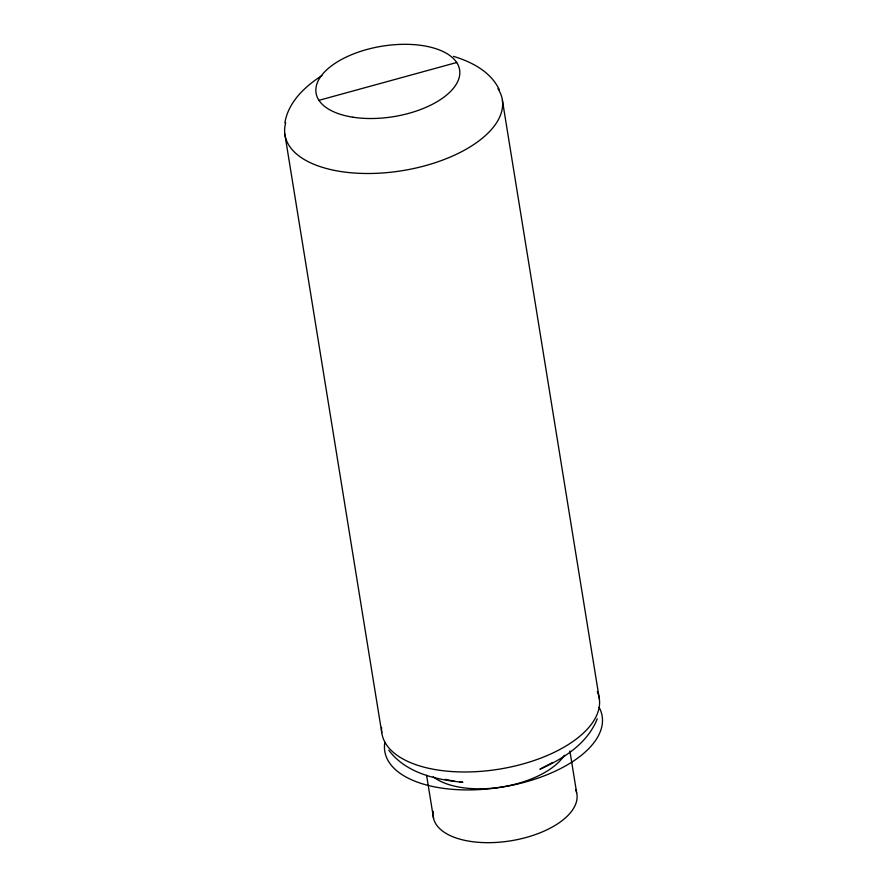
<?xml version="1.0" encoding="UTF-8"?>
<svg xmlns="http://www.w3.org/2000/svg" width="887" height="887" viewBox="0 0 887 887"><rect width="100%" height="100%" fill="white"/><g stroke="black" fill="none" stroke-linecap="round" stroke-linejoin="round"><path stroke-width="1.33" d="M284.86 122.916C288.275 101.972 304.951 86.516 321.981 75.528M597.239 718.78C587.516 743.628 563.278 758.817 539.917 769.229L552.579 762.465M318.932 100.342L456.694 62.5M459.71 781.957L462.892 782.279C436.016 779.839 405.814 773.043 388.794 750.214M455.042 781.403L445.152 779.34M453.445 56.358C471.829 61.89 490.988 71.758 499.425 90.008M502.43 100.486L599.357 698.945M569.897 751.023L576.65 792.767M426.58 775.271L433.555 818.368M284.838 134.181L381.776 732.64M575.596 789.585A72.712 35.702 -9.2 0 1 509.593 840.998A72.712 35.702 -9.2 0 1 433.333 811.417M564.387 755.236A72.712 35.702 -9.2 0 1 502.419 786.891A72.712 35.702 -9.2 0 1 433.277 776.779M599.091 707.305A110.099 54.052 -9.2 0 1 502.707 787.002A110.099 54.052 -9.2 0 1 384.803 742.596M597.284 691.605A110.099 54.052 -9.2 0 1 500.024 769.018A110.099 54.052 -9.2 0 1 381.598 727.362M497.929 88.678A110.099 54.052 -9.2 0 1 402.044 170.714A110.099 54.052 -9.2 0 1 285.703 122.827M352.882 117.206A72.712 35.702 -9.2 0 0 459.821 72.013A72.712 35.702 -9.2 0 0 350.764 55.038A72.712 35.702 -9.2 0 0 352.882 117.206"/></g></svg>
